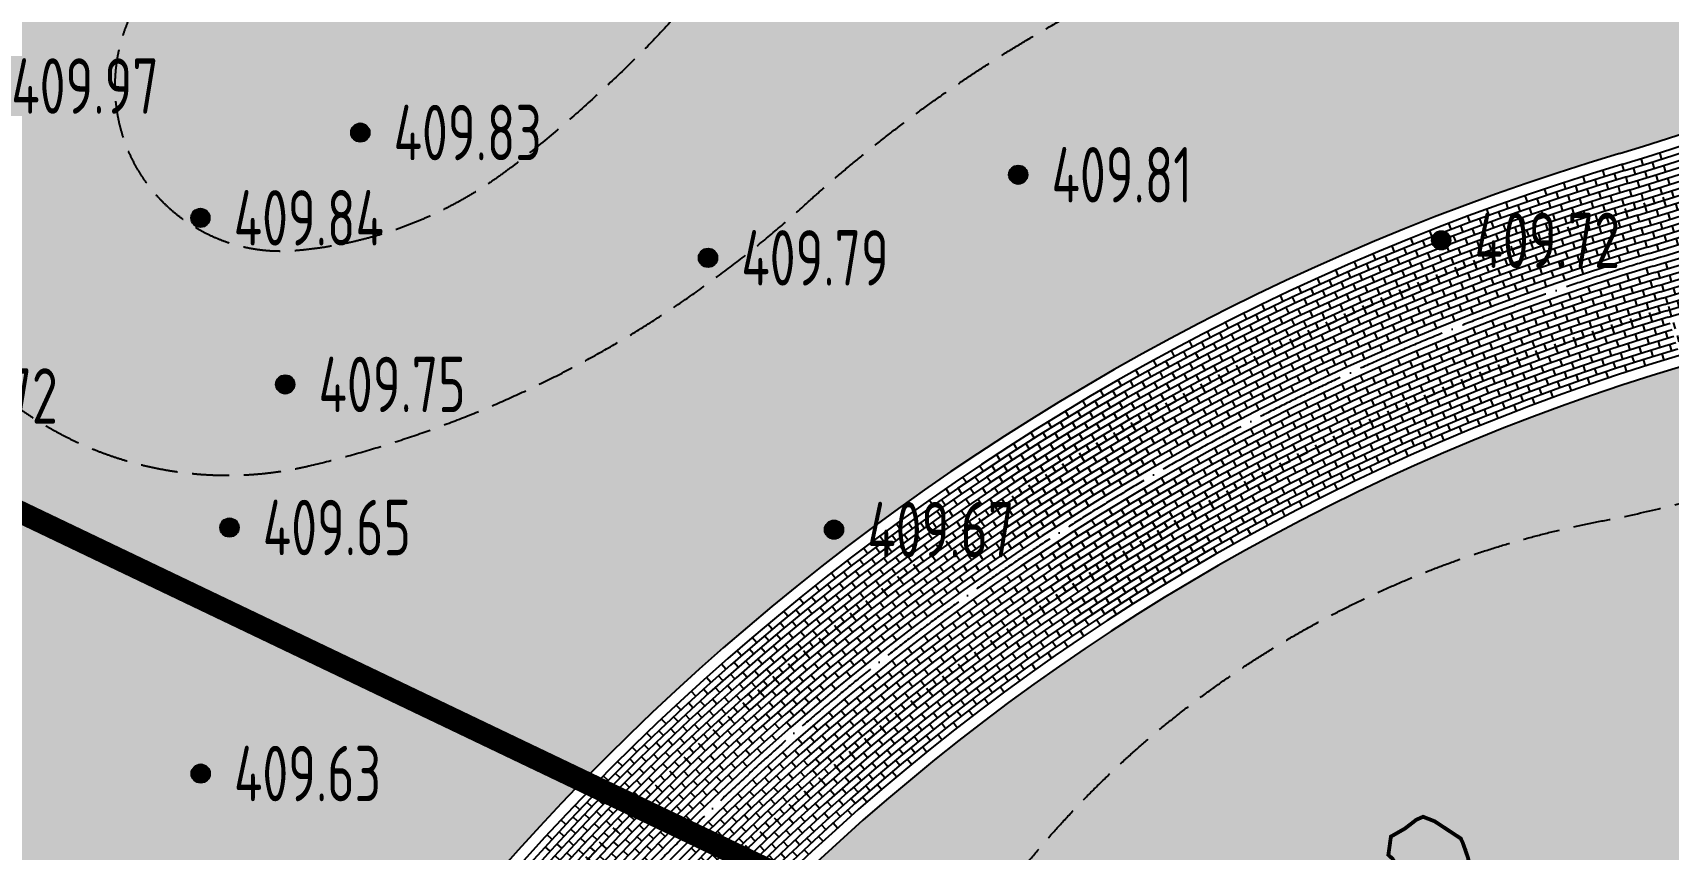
# Model space of a CAD drawing. Header units: millimetres. Extents: x 387826 to 388039216, y 3325062 to 3325368396.
# Drawn here: x 387606583 to 387628709, y 3324913925 to 3324924972 of the extents above; entities that cross this region are included whole.
import ezdxf
from ezdxf.enums import TextEntityAlignment as Align

# ---------------------------------------------------------------- set-up
doc = ezdxf.new("R2010")
doc.units = ezdxf.units.MM
doc.header["$LTSCALE"] = 1000
doc.header["$MEASUREMENT"] = 0
doc.linetypes.add('ACAD_ISO04W100', pattern=[30, 24, -3, 0, -3])
doc.linetypes.add('DASH', pattern=[0.35, 0.25, -0.1])
for name, color, linetype in [('0 Plan-Green C1', 60, 'DASH'), ('0 Plan-Green C2', 75, 'DASH'), ('0 Plan-Green Hatch', 76, 'Continuous'), ('0 Plan-Hatch 1', 8, 'Continuous'), ('0 Plan-Pavedivide', 15, 'Continuous'), ('0 Plan-Road 2', 40, 'Continuous'), ('0 Plan-Rock', 15, 'Continuous'), ('0 Plan-Wall 1', 32, 'Continuous'), ('0-SITE', 7, 'Continuous'), ('000-Earth-MSCQ（不打印）$0$GCD', 251, 'Continuous'), ('0NT-Border', 21, 'DASH'), ('0NT-Center', 1, 'ACAD_ISO04W100'), ('0NT-Line 6', 251, 'Continuous')]:
    doc.layers.add(name, color=color, linetype=linetype)
doc.layers.add('0NT-辅助线（不打印）', color=157, linetype='Continuous', plot=False)
doc.styles.add('000-Earth-MSCQ（不打印）$0$HZ', font='gbenor.shx', dxfattribs={"width": 0.8, "bigfont": 'hztxt.shx'})
pattern_1 = [(90, (387910883.5935059, 3325096422.695915), (-798.2363799999999, 798.23638), [211.664528, -1384.80812]), (45, (387910883.5935059, 3325096422.695915), (-798.2369240652082, 798.2369240652083), [211.664528, -917.2129199999998]), (135, (387910883.5935059, 3325096422.695915), (-798.2369240652083, -798.2369240652082), [211.664528, -917.2129199999998])]

# ---------------------------------------------------------------- blocks, each defined once
blk = doc.blocks.new('GZF')
at = {"layer": '0 Plan-Hatch 1', "ltscale": 10}
for p, q in [((-135, 540.0000009536743), (-135, 450.0000004768372)), ((0, 630.0000009536743), (0, 540.0000004768372)), ((0, 450.0000009536743), (0, 360.0000004768372)), ((-135, 360.0000009536743), (-135, 270.0000004768372)), ((0, 270.0000009536743), (0, 180.0000004768372)), ((-135, 180.0000009536743), (-135, 90.00000047683716)), ((-135, 9.5367431640625e-07), (-135, -89.99999952316284)), ((0, 90.00000095367432), (0, 4.76837158203125e-07)), ((-135, -179.9999990463257), (-135, -269.9999995231628)), ((-135, -359.9999990463257), (-135, -449.9999995231628)), ((0, -269.9999990463257), (0, -359.9999995231628)), ((-135, -539.9999990463257), (-135, -629.9999995231628)), ((0, -449.9999990463257), (0, -539.9999995231628))]:
    blk.add_line(p, q, dxfattribs=at)
at = {"layer": '0NT-辅助线（不打印）', "ltscale": 10}
for p, q in [((0, 4.76837158203125e-07), (-135.0000000596046, 4.291534423828125e-06)), ((0, 44.99999952316284), (0, -45)), ((0, -89.99999904632568), (0, -179.9999995231628))]:
    blk.add_line(p, q, dxfattribs=at)
blk.add_circle((0, 9.5367431640625e-07), 9.101957738399506, dxfattribs=at)
blk = doc.blocks.new('hgreer')
at = {"layer": '0 Plan-Rock'}
for p, q in [((87294355.55795002, 81354781.10729504), (87294178.11190939, 81354751.86047316)), ((87294443.53921127, 81354780.05402851), (87294355.55795002, 81354781.10729504)), ((87294547.68330145, 81354721.65778351), (87294443.53921127, 81354780.05402851)), ((87294178.11190939, 81354751.86047316), (87294065.83607006, 81354637.78872204)), ((87294065.83607006, 81354637.78872204), (87294117.01122522, 81354456.20700169)), ((87294664.07947683, 81354656.3914814), (87294547.68330145, 81354721.65778351)), ((87294759.14183569, 81354538.71492577), (87294664.07947683, 81354656.3914814)), ((87294731.7388463, 81354582.50181723), (87294664.24018526, 81354326.38945389)), ((87294773.08252478, 81354434.33788824), (87294759.14183569, 81354538.71492577)), ((87294095.41249323, 81354331.52632284), (87294030.19147348, 81354215.21090364)), ((87294117.01122522, 81354456.20700169), (87294095.41249323, 81354331.52632284)), ((87294664.24018526, 81354326.38945389), (87294726.92880392, 81354122.25697279)), ((87294903.68527222, 81354336.96669865), (87294773.08252478, 81354434.33788824)), ((87294931.09391212, 81354184.80406904), (87294903.68527222, 81354336.96669865)), ((87294030.19147348, 81354215.21090364), (87293950.50170279, 81354058.7284131)), ((87293950.50170279, 81354058.7284131), (87294085.01149035, 81353910.88410997)), ((87294726.92880392, 81354122.25697279), (87294732.5263834, 81353974.28032875)), ((87294732.5263834, 81353974.28032875), (87294732.47653246, 81353773.14170551)), ((87294847.1803999, 81353805.38219404), (87294925.65704155, 81354002.77868557)), ((87294925.65704155, 81354002.77868557), (87294931.09391212, 81354184.80406904)), ((87294023.75106525, 81353945.23439169), (87293945.06209517, 81353876.70456362)), ((87293945.06209517, 81353876.70456362), (87293978.86129236, 81353793.37982321)), ((87293978.86129236, 81353793.37982321), (87294010.44285583, 81353663.0162301)), ((87294101.38487864, 81353724.67772675), (87294062.62154865, 81353569.38563776)), ((87294194.49001312, 81353632.23753595), (87294078.83149195, 81353713.18281698)), ((87294085.01149035, 81353910.88410997), (87294101.38487864, 81353724.67772675)), ((87294732.47653246, 81353773.14170551), (87294855.4718895, 81353647.84643793)), ((87294733.32646942, 81353768.42199326), (87294752.7542243, 81353536.46374273)), ((87294985.5991621, 81353607.06822824), (87294847.1803999, 81353805.38219404)), ((87294001.0962081, 81353531.46549511), (87293982.1913867, 81353397.22570324)), ((87294010.44285583, 81353663.0162301), (87294001.0962081, 81353531.46549511)), ((87294062.62154865, 81353569.38563776), (87294062.83210802, 81353440.52223349)), ((87294062.83210802, 81353440.52223349), (87294178.22474575, 81353287.3048029)), ((87294327.30845976, 81353581.90174913), (87294194.49001312, 81353632.23753595)), ((87294466.7307601, 81353471.53891182), (87294327.30845976, 81353581.90174913)), ((87294486.30451298, 81353376.63236427), (87294466.7307601, 81353471.53891182)), ((87294754.92104006, 81353382.36224747), (87294915.46659803, 81353453.2730689)), ((87294855.4718895, 81353647.84643793), (87294933.63376474, 81353571.83388138)), ((87294915.46659803, 81353453.2730689), (87294985.5991621, 81353607.06822824)), ((87293881.95533514, 81353001.33173227), (87294002.8869195, 81353200.15958261)), ((87293982.1913867, 81353397.22570324), (87294040.96926165, 81353243.56614494)), ((87294002.8869195, 81353200.15958261), (87294334.34331751, 81353267.93039131)), ((87294040.96926165, 81353243.56614494), (87294087.5199771, 81353217.46397257)), ((87294178.22474575, 81353287.3048029), (87294341.44099522, 81353269.10504293)), ((87294334.34331751, 81353267.93039131), (87294629.21914673, 81353316.73175287)), ((87294386.46046972, 81353276.55567598), (87294503.96522665, 81353394.33422852)), ((87294503.96522665, 81353394.33422852), (87294754.92104006, 81353382.36224747)), ((87294629.21914673, 81353316.73175287), (87294695.59404516, 81353299.90225601)), ((87294695.59404516, 81353299.90225601), (87294797.77804232, 81353019.78459024)), ((87293707.04556465, 81352798.5372243), (87293881.95533514, 81353001.33173227)), ((87294797.2513938, 81353021.22829533), (87294928.35195875, 81353075.89960194)), ((87294797.77804232, 81353019.78459024), (87294828.17697763, 81352902.62679052)), ((87294828.17697763, 81352902.62679052), (87294889.36295891, 81352809.43795013)), ((87294928.35195875, 81353075.89960194), (87295164.21005392, 81352945.8500886)), ((87295164.21005392, 81352945.8500886), (87295294.30506325, 81352900.8138256)), ((87295294.30506325, 81352900.8138256), (87295436.7808919, 81352909.88579369)), ((87295436.7808919, 81352909.88579369), (87295535.80596161, 81352712.5181551)), ((87293611.2455144, 81352622.75509739), (87293618.59947062, 81352630.60410738)), ((87293612.46367359, 81352618.95403433), (87293611.2455144, 81352622.75509739)), ((87293611.90141344, 81352617.88646793), (87293707.04556465, 81352798.5372243)), ((87294792.83854675, 81352660.23945093), (87294781.2020874, 81352568.13327885)), ((87294783.89886093, 81352759.74909401), (87294922.68821096, 81352819.02491999)), ((87294798.87405062, 81352593.05690384), (87294783.89886093, 81352759.74909401)), ((87294889.36295891, 81352809.43795013), (87294893.53768969, 81352806.57496452)), ((87294922.68821096, 81352819.02491999), (87295093.40136433, 81352851.9939723)), ((87295093.40136433, 81352851.9939723), (87295359.6696682, 81352771.9161663)), ((87295359.6696682, 81352771.9161663), (87295495.84562588, 81352736.87204123)), ((87295495.84562588, 81352736.87204123), (87295622.469975, 81352776.15960741)), ((87295622.469975, 81352776.15960741), (87295818.58547544, 81352704.58441973)), ((87295818.58547544, 81352704.58441973), (87295897.6313386, 81352519.39395714)), ((87293634.5151391, 81352386.18992853), (87293611.90141344, 81352617.88646793)), ((87293638.73982191, 81352109.72977304), (87293634.5151391, 81352386.18992853)), ((87294781.2020874, 81352568.13327885), (87294803.82754755, 81352499.24621439)), ((87294829.69997835, 81352396.15216494), (87294798.87405062, 81352593.05690384)), ((87294803.82754755, 81352499.24621439), (87294805.84275723, 81352325.73192406)), ((87294867.24756336, 81351996.47886133), (87294829.69997835, 81352396.15216494)), ((87295897.6313386, 81352519.39395714), (87295875.03799915, 81352437.25423193)), ((87295875.03799915, 81352437.25423193), (87295998.39040709, 81352279.86569405)), ((87293691.33826399, 81351912.79822016), (87293638.73982191, 81352109.72977304)), ((87294729.88889408, 81352179.05230331), (87294598.35456133, 81352049.99602938)), ((87294745.82520914, 81351830.70942354), (87294674.40588522, 81352124.61457443)), ((87294805.84275723, 81352325.73192406), (87294729.88889408, 81352179.05230331)), ((87295998.39040709, 81352279.86569405), (87296011.18960857, 81352087.09489775)), ((87293793.29972267, 81351855.16876936), (87293691.33826399, 81351912.79822016)), ((87294020.61388016, 81351790.46834421), (87293793.29972267, 81351855.16876936)), ((87294528.00491762, 81351827.74941826), (87294403.26178503, 81351753.4624834)), ((87294537.39111853, 81351920.69665527), (87294528.00491762, 81351827.74941826)), ((87294598.35456133, 81352049.99602938), (87294537.39111853, 81351920.69665527)), ((87294823.57447815, 81351755.92092943), (87294745.82520914, 81351830.70942354)), ((87294787.96035194, 81351832.43062687), (87294867.24756336, 81351996.47886133)), ((87294928.24235153, 81351500.3071332), (87294787.96035194, 81351832.43062687)), ((87295752.93615198, 81351854.00780106), (87295717.958148, 81351717.75891066)), ((87295855.45090389, 81351887.43670464), (87295752.93615198, 81351854.00780106)), ((87295936.69059563, 81352043.44170523), (87295855.45090389, 81351887.43670464)), ((87296011.18960857, 81352087.09489775), (87295936.69059563, 81352043.44170523)), ((87294261.92574072, 81351683.3802619), (87294020.61388016, 81351790.46834421)), ((87294403.26178503, 81351753.4624834), (87294261.92574072, 81351683.3802619)), ((87295668.86266375, 81351569.5649929), (87295620.20724678, 81351489.60983896)), ((87295717.958148, 81351717.75891066), (87295668.86266375, 81351569.5649929)), ((87295038.57397318, 81351501.56801844), (87294928.24235153, 81351500.3071332)), ((87295218.8379941, 81351460.2084279), (87295038.57397318, 81351501.56801844)), ((87295471.20922089, 81351402.30345297), (87295218.8379941, 81351460.2084279)), ((87295563.7357006, 81351441.81965446), (87295471.20922089, 81351402.30345297)), ((87295620.20724678, 81351489.60983896), (87295563.7357006, 81351441.81965446))]:
    blk.add_line(p, q, dxfattribs=at)
blk = doc.blocks.new('A$C6F3146E0')
at = {"layer": '0NT-Line 6', "ltscale": 10}
h = blk.add_hatch(color=250, dxfattribs=at)
h.dxf.hatch_style = 1
h.paths.add_polyline_path([(770.8263137936592, 224.670768737793), (810.3220527768135, 256.2139329910278), (835.2317494153976, 324.4204158782959), (833.3040155768394, 388.4453463554382), (820.9189774394035, 463.9596586227417), (754.3517169356346, 547.9615912437439), (685.1306374669075, 571.7637538909912), (648.6333835721016, 532.9735097885132), (560.9706773757935, 478.0560865402222), (435.4114928841591, 471.8050203323364), (412.9067182540894, 470.2245101928711), (393.1375009417534, 409.172682762146), (341.858026444912, 434.3570075035095), (264.9241532683372, 347.7219390869141), (178.5392355918884, 306.3339829444885), (99.75384694337845, 236.3871359825134), (100.6734097599983, 205.8461256027222), (-39.07419377565384, 236.9795122146606), (-102.4145213365555, 247.8891234397888), (-227.2226577997208, 255.3294014930725), (-263.6027362942696, 253.2760562896729), (-466.0318554639816, 116.5901379585266), (-533.2976085543633, 47.03379058837891), (-532.5472962260246, -9.940046787261963), (-502.9617641568184, -119.4587659835815), (-487.3542992472649, -245.2169432640076), (-362.168852865696, -318.9908819198608), (-321.607862830162, -299.8709025382996), (-253.3382203578949, -292.9825172424316), (-203.8347312808037, -305.8216533660889), (-307.0939737558365, -407.8742938041687), (-317.8145741820335, -454.746955871582), (-397.924086868763, -564.6175723075867), (-303.9935299754143, -812.2360253334045), (-231.2336182594299, -851.9496531486511), (-48.49573516845703, -816.4576859474182), (-9.395219087600708, -850.3686947822571), (93.0649853348732, -855.1476488113403), (111.2549631595612, -865.0760560035706), (187.399763584137, -812.1467542648315), (221.6528564691544, -722.4822506904602), (261.0329630374908, -711.4681391716003), (317.6792796850204, -633.1580109596252), (298.6361645460129, -534.7751779556274), (251.1640767455101, -492.3936176300049), (307.7410970926285, -425.3148427009583), (268.7809119224548, -368.9407444000244), (252.7369466423988, -239.6859731674194), (250.3308267593384, -175.0901141166687), (202.1934161186218, -127.8694906234741), (284.9391769766808, -23.94351768493652), (331.3716490268707, -23.94351720809937), (367.9684412479401, -52.22230958938599), (442.710650742054, -71.89512920379639), (483.0180369615555, -67.30876064300537), (530.3833799958229, 38.67332077026367), (669.1160991191864, 76.5786771774292), (763.058145403862, 146.8629102706909)])
at = {"layer": '0 Plan-Rock', "ltscale": 10, "const_width": 30}
blk.add_lwpolyline([(770.8263137936592, 224.670768737793), (810.3220527768135, 256.2139329910278), (835.2317494153976, 324.4204158782959), (833.3040155768394, 388.4453463554382), (820.9189774394035, 463.9596586227417), (754.3517169356346, 547.9615912437439), (685.1306374669075, 571.7637538909912), (648.6333835721016, 532.9735097885132), (560.9706773757935, 478.0560865402222), (435.4114928841591, 471.8050203323364), (412.9067182540894, 470.2245101928711), (393.1375009417534, 409.172682762146), (341.858026444912, 434.3570075035095), (264.9241532683372, 347.7219390869141), (178.5392355918884, 306.3339829444885), (99.75384694337845, 236.3871359825134), (100.6734097599983, 205.8461256027222), (-39.07419377565384, 236.9795122146606), (-102.4145213365555, 247.8891234397888), (-227.2226577997208, 255.3294014930725), (-263.6027362942696, 253.2760562896729), (-466.0318554639816, 116.5901379585266), (-533.2976085543633, 47.03379058837891), (-532.5472962260246, -9.940046787261963), (-502.9617641568184, -119.4587659835815), (-487.3542992472649, -245.2169432640076), (-362.168852865696, -318.9908819198608), (-321.607862830162, -299.8709025382996), (-253.3382203578949, -292.9825172424316), (-203.8347312808037, -305.8216533660889), (-307.0939737558365, -407.8742938041687), (-317.8145741820335, -454.746955871582), (-397.924086868763, -564.6175723075867), (-303.9935299754143, -812.2360253334045), (-231.2336182594299, -851.9496531486511), (-48.49573516845703, -816.4576859474182), (-9.395219087600708, -850.3686947822571), (93.0649853348732, -855.1476488113403), (111.2549631595612, -865.0760560035706), (187.399763584137, -812.1467542648315), (221.6528564691544, -722.4822506904602), (261.0329630374908, -711.4681391716003), (317.6792796850204, -633.1580109596252), (298.6361645460129, -534.7751779556274), (251.1640767455101, -492.3936176300049), (307.7410970926285, -425.3148427009583), (268.7809119224548, -368.9407444000244), (252.7369466423988, -239.6859731674194), (250.3308267593384, -175.0901141166687), (202.1934161186218, -127.8694906234741), (284.9391769766808, -23.94351768493652), (331.3716490268707, -23.94351720809937), (367.9684412479401, -52.22230958938599), (442.710650742054, -71.89512920379639), (483.0180369615555, -67.30876064300537), (530.3833799958229, 38.67332077026367), (669.1160991191864, 76.5786771774292), (763.058145403862, 146.8629102706909)], close=True, dxfattribs=at)
at = {"layer": '0 Plan-Rock', "xscale": 0.4800000000000001, "yscale": 0.4800000000000001, "zscale": 0.4800000000000001, "rotation": 301.0050644222225}
blk.add_blockref('hgreer', (-55053982.43733722, 15799643.40212011), dxfattribs=at)
blk = doc.blocks.new('000-Earth-MSCQ（不打印）$0$gc200')
h = blk.add_hatch(color=256)
edge = h.paths.add_edge_path()
edge.add_arc((0, -5.551115123125783e-17), 0.2500000000000001, 0, 360)
blk.add_circle((0, -5.551115123125783e-17), 0.2500000000000001)
blk = doc.blocks.new('000-Earth-MSCQ（不打印）')
at = {"layer": '000-Earth-MSCQ（不打印）$0$GCD', "linetype": 'Continuous'}
ref = blk.add_blockref('000-Earth-MSCQ（不打印）$0$gc200', (387605842.5, 3324924251), dxfattribs=dict(at, xscale=500, yscale=500, zscale=500))
ref.add_attrib('height', '409.97', dxfattribs={"linetype": 'Continuous', "height": 750, "style": '000-Earth-MSCQ（不打印）$0$HZ', "width": 0.8}).set_placement((387606292.5000001, 3324924251), align=Align.MIDDLE_LEFT)
ref = blk.add_blockref('000-Earth-MSCQ（不打印）$0$gc200', (387611014.6, 3324923621.7), dxfattribs=dict(at, xscale=500, yscale=500, zscale=500))
ref.add_attrib('height', '409.83', dxfattribs={"linetype": 'Continuous', "height": 750, "style": '000-Earth-MSCQ（不打印）$0$HZ', "width": 0.8}).set_placement((387611464.6, 3324923621.7), align=Align.MIDDLE_LEFT)
ref = blk.add_blockref('000-Earth-MSCQ（不打印）$0$gc200', (387619915, 3324923050.2), dxfattribs=dict(at, xscale=500, yscale=500, zscale=500))
ref.add_attrib('height', '409.81', dxfattribs={"linetype": 'Continuous', "height": 750, "style": '000-Earth-MSCQ（不打印）$0$HZ', "width": 0.8}).set_placement((387620365, 3324923050.2), align=Align.MIDDLE_LEFT)
ref = blk.add_blockref('000-Earth-MSCQ（不打印）$0$gc200', (387608851.7, 3324922467.7), dxfattribs=dict(at, xscale=500, yscale=500, zscale=500))
ref.add_attrib('height', '409.84', dxfattribs={"linetype": 'Continuous', "height": 750, "style": '000-Earth-MSCQ（不打印）$0$HZ', "width": 0.8}).set_placement((387609301.7, 3324922467.7), align=Align.MIDDLE_LEFT)
ref = blk.add_blockref('000-Earth-MSCQ（不打印）$0$gc200', (387625637.5, 3324922163.5), dxfattribs=dict(at, xscale=500, yscale=500, zscale=500))
ref.add_attrib('height', '409.72', dxfattribs={"linetype": 'Continuous', "height": 750, "style": '000-Earth-MSCQ（不打印）$0$HZ', "width": 0.8}).set_placement((387626087.5, 3324922163.5), align=Align.MIDDLE_LEFT)
ref = blk.add_blockref('000-Earth-MSCQ（不打印）$0$gc200', (387615718.5, 3324921926.7), dxfattribs=dict(at, xscale=500, yscale=500, zscale=500))
ref.add_attrib('height', '409.79', dxfattribs={"linetype": 'Continuous', "height": 750, "style": '000-Earth-MSCQ（不打印）$0$HZ', "width": 0.8}).set_placement((387616168.5, 3324921926.7), align=Align.MIDDLE_LEFT)
ref = blk.add_blockref('000-Earth-MSCQ（不打印）$0$gc200', (387604502.7, 3324920058.1), dxfattribs=dict(at, xscale=500, yscale=500, zscale=500))
ref.add_attrib('height', '409.72', dxfattribs={"linetype": 'Continuous', "height": 750, "style": '000-Earth-MSCQ（不打印）$0$HZ', "width": 0.8}).set_placement((387604952.7, 3324920058.1), align=Align.MIDDLE_LEFT)
ref = blk.add_blockref('000-Earth-MSCQ（不打印）$0$gc200', (387609998.9, 3324920213.9), dxfattribs=dict(at, xscale=500, yscale=500, zscale=500))
ref.add_attrib('height', '409.75', dxfattribs={"linetype": 'Continuous', "height": 750, "style": '000-Earth-MSCQ（不打印）$0$HZ', "width": 0.8}).set_placement((387610448.9, 3324920213.9), align=Align.MIDDLE_LEFT)
ref = blk.add_blockref('000-Earth-MSCQ（不打印）$0$gc200', (387609245.1, 3324918278.3), dxfattribs=dict(at, xscale=500, yscale=500, zscale=500))
ref.add_attrib('height', '409.65', dxfattribs={"linetype": 'Continuous', "height": 750, "style": '000-Earth-MSCQ（不打印）$0$HZ', "width": 0.8}).set_placement((387609695.1, 3324918278.3), align=Align.MIDDLE_LEFT)
ref = blk.add_blockref('000-Earth-MSCQ（不打印）$0$gc200', (387617423, 3324918249.4), dxfattribs=dict(at, xscale=500, yscale=500, zscale=500))
ref.add_attrib('height', '409.67', dxfattribs={"linetype": 'Continuous', "height": 750, "style": '000-Earth-MSCQ（不打印）$0$HZ', "width": 0.8}).set_placement((387617873, 3324918249.4), align=Align.MIDDLE_LEFT)
ref = blk.add_blockref('000-Earth-MSCQ（不打印）$0$gc200', (387608855.2, 3324914949.6), dxfattribs=dict(at, xscale=500, yscale=500, zscale=500))
ref.add_attrib('height', '409.63', dxfattribs={"linetype": 'Continuous', "height": 750, "style": '000-Earth-MSCQ（不打印）$0$HZ', "width": 0.8}).set_placement((387609305.2, 3324914949.6), align=Align.MIDDLE_LEFT)

msp = doc.modelspace()

# ---------------------------------------------------------------- hatches: boundary and pattern name
at = {"layer": '0 Plan-Green Hatch', "ltscale": 10}
h = msp.add_hatch(dxfattribs=at)
h.set_pattern_fill('GRASS', color=256, scale=400, double=1)
h.set_pattern_definition(pattern_1)
edge = h.paths.add_edge_path()
edge.add_line((387622439.0599667, 3324854050.936299), (387623173.6833379, 3324853939.656582))
edge.add_line((387623173.6833379, 3324853939.656582), (387635096.1587876, 3324877614.537973))
edge.add_line((387635096.1587876, 3324877614.537973), (387637326.4545873, 3324880090.89868))
edge.add_line((387637326.4545873, 3324880090.89868), (387648092.625536, 3324901769.250156))
edge.add_line((387648092.625536, 3324901769.250156), (387653675.5063087, 3324913098.933503))
edge.add_line((387653675.5063087, 3324913098.933503), (387659029.9602896, 3324926312.71594))
edge.add_line((387659029.9602896, 3324926312.71594), (387666293.4541628, 3324933025.957657))
edge.add_line((387666293.4541628, 3324933025.957657), (387674562.7421811, 3324955273.126987))
edge.add_line((387674562.7421811, 3324955273.126987), (387674698.8546848, 3324955833.61237))
edge.add_line((387674698.8546848, 3324955833.61237), (387679274.3591145, 3324966056.084505))
edge.add_line((387679274.3591145, 3324966056.084505), (387692670.727551, 3324988471.826824))
edge.add_line((387692670.727551, 3324988471.826824), (387687672.3361686, 3324991569.787791))
edge.add_line((387687672.3361686, 3324991569.787791), (387699107.2769016, 3325013209.461398))
edge.add_line((387699107.2769016, 3325013209.461398), (387703730.9022322, 3325018962.653418))
edge.add_line((387703730.9022322, 3325018962.653418), (387707660.8433574, 3325021085.874216))
edge.add_line((387707660.8433574, 3325021085.874216), (387708978.7375107, 3325021533.479846))
edge.add_line((387708978.7375107, 3325021533.479846), (387713125.3676936, 3325024321.017564))
edge.add_line((387713125.3676936, 3325024321.017564), (387719878.4443215, 3325030249.513507))
edge.add_line((387719878.4443215, 3325030249.513507), (387727149.4825557, 3325038560.592924))
edge.add_line((387727149.4825557, 3325038560.592924), (387731947.0142126, 3325045521.987648))
edge.add_line((387731947.0142126, 3325045521.987648), (387732792.6573083, 3325048405.001884))
edge.add_line((387732792.6573083, 3325048405.001884), (387736658.1743807, 3325052379.78923))
edge.add_line((387736658.1743807, 3325052379.78923), (387738724.4244739, 3325053061.984234))
edge.add_line((387738724.4244739, 3325053061.984234), (387755596.1018205, 3325073700.059758))
edge.add_line((387755596.1018205, 3325073700.059758), (387757359.0947688, 3325075809.7136))
edge.add_line((387757359.0947688, 3325075809.7136), (387765030.6402072, 3325091176.180011))
edge.add_line((387765030.6402072, 3325091176.180011), (387763567.2492012, 3325091306.558766))
edge.add_line((387763567.2492012, 3325091306.558766), (387764643.4762778, 3325092870.663066))
edge.add_line((387764643.4762778, 3325092870.663066), (387763677.4327329, 3325093513.918848))
edge.add_line((387763677.4327329, 3325093513.918848), (387760351.9995351, 3325088519.772871))
edge.add_line((387760351.9995351, 3325088519.772871), (387757854.926546, 3325090182.48947))
edge.add_line((387757854.926546, 3325090182.48947), (387746044.347819, 3325072445.325399))
edge.add_arc((387645329.0706022, 3325139508.228231), 121000.0000046023, 309.74241311210085, 326.34169422267865, ccw=False)
edge.add_arc((387645329.2748908, 3325139507.932482), 120999.6419855282, 304.961169591263, 309.74242826514626, ccw=False)
edge.add_arc((387763683.9662794, 3324966246.727285), 88844.09917226598, 123.4868483728974, 149.7895362449835)
edge.add_arc((387680669.4993267, 3325002504.157055), 10499.99999996763, -109.5936893519368, 53.55920835511489, ccw=False)
edge.add_line((387677148.3473426, 3324992612.165916), (387673651.3536385, 3324985981.462848))
edge.add_line((387673651.3536385, 3324985981.462848), (387646879.8653454, 3324935219.63581))
edge.add_arc((387620344.1212687, 3324949214.430786), 30000.00000171048, 286.5819363186826, 332.19309994883685, ccw=False)
edge.add_arc((387637327.6832241, 3324892178.531931), 29510.79847056292, 106.5819363209107, 159.4825744767803)
edge.add_line((387609688.883474, 3324902521.837725), (387600522.3601472, 3324902521.837726))
edge.add_arc((387629038.2827542, 3324896341.687208), 29177.93862749183, 167.771613600219, 206.6177727609841)
edge.add_line((387602952.7591405, 3324883268.907842), (387599368.7798252, 3324882693.003032))
edge.add_arc((387581780.5333471, 3324878865.002812), 17999.99999596056, -22.8216057335012, 12.27867238597372, ccw=False)
edge.add_line((387598371.4385754, 3324871883.465477), (387617732.5046101, 3324862101.924585))
edge.add_line((387617732.5046101, 3324862101.924585), (387620049.8063839, 3324854469.025551))
edge.add_line((387620049.8063839, 3324854469.025551), (387622439.0599667, 3324854050.936299))
h = msp.add_hatch(dxfattribs=at)
h.set_pattern_fill('GRASS', color=256, scale=400, double=1)
h.set_pattern_definition(pattern_1)
edge = h.paths.add_edge_path()
edge.add_line((387605212.8324866, 3324914026.611679), (387598663.9888676, 3324918303.935458))
edge.add_arc((387602932.0574766, 3324916289.786137), 4719.449876758691, 143.0082931502428, 154.7368511643453, ccw=False)
edge.add_arc((387570322.7501565, 3324938960.445071), 34999.99997610715, 325.4865901038211, 360.0000000593251)
edge.add_line((387605322.7501326, 3324938960.445107), (387605322.7501268, 3324946120.112624))
edge.add_line((387605322.7501268, 3324946120.112624), (387611315.734759, 3324946127.482451))
edge.add_line((387611315.734759, 3324946127.482451), (387614770.9359706, 3324946256.371298))
edge.add_line((387614770.9359706, 3324946256.371298), (387618955.270937, 3324946756.373236))
edge.add_line((387618955.270937, 3324946756.373236), (387623204.4845629, 3324947638.534652))
edge.add_line((387623204.4845629, 3324947638.534652), (387628446.2095934, 3324949318.850211))
edge.add_line((387628446.2095934, 3324949318.850211), (387633017.6265892, 3324951351.834165))
edge.add_line((387633017.6265892, 3324951351.834165), (387635887.2741393, 3324952937.318831))
edge.add_line((387635887.2741393, 3324952937.318831), (387636770.4404508, 3324953013.30145))
edge.add_line((387636770.4404508, 3324953013.30145), (387641200.8071445, 3324953435.152136))
edge.add_line((387641200.8071445, 3324953435.152136), (387643258.7555928, 3324954834.03511))
edge.add_line((387643258.7555928, 3324954834.03511), (387643999.2364283, 3324956126.063885))
edge.add_line((387643999.2364283, 3324956126.063885), (387644469.361406, 3324959483.349897))
edge.add_line((387644469.361406, 3324959483.349897), (387647017.6491855, 3324962120.423264))
edge.add_line((387647017.6491855, 3324962120.423264), (387649717.3688855, 3324965420.779857))
edge.add_line((387649717.3688855, 3324965420.779857), (387651287.2803114, 3324967653.897116))
edge.add_line((387651287.2803114, 3324967653.897116), (387653047.2110363, 3324970529.781031))
edge.add_line((387653047.2110363, 3324970529.781031), (387654554.1020607, 3324973407.835589))
edge.add_line((387654554.1020607, 3324973407.835589), (387656414.01813, 3324977854.928609))
edge.add_line((387656414.01813, 3324977854.928609), (387657664.2517966, 3324981620.279696))
edge.add_line((387657664.2517966, 3324981620.279696), (387659066.9910163, 3324989862.33321))
edge.add_line((387659066.9910163, 3324989862.33321), (387660604.2452163, 3325007094.535869))
edge.add_line((387660604.2452163, 3325007094.535869), (387670179.5622511, 3325002044.570121))
edge.add_arc((387680669.499327, 3325002504.157055), 10500.00000033511, 182.5086482844089, 233.9798892419005)
edge.add_line((387674494.7729348, 3324994011.645413), (387644226.2909787, 3324936619.115385))
edge.add_arc((387620344.1211289, 3324949214.430957), 27000.00020555884, 286.5819364892167, 332.1930999504311, ccw=False)
edge.add_arc((387637327.683369, 3324892178.531762), 32510.7986747159, 106.5819364885324, 154.1646976505416)
edge.add_line((387608066.3248385, 3324906346.274258), (387601565.8885967, 3324906471.837726))
edge.add_arc((387632545.0828316, 3324896174.775365), 32645.67304730773, 146.8497662693623, 161.6138956042739, ccw=False)

# ---------------------------------------------------------------- linework, layer by layer
at = {"layer": '0 Plan-Green C1', "ltscale": 2, "flags": 128}
msp.add_lwpolyline([(387607920.0747831, 3324925223.884234, 0.08523396020811978), (387609842.5446274, 3324930192.613461, 0.01692612772118587), (387610217.9809169, 3324932443.566804, -0.4906108541422828), (387613192.5307058, 3324934175.079256, -0.1297717650337606), (387616311.4725521, 3324931837.55029, -0.3418647436660603), (387616368.7606797, 3324926493.839836, -0.06676398982395713), (387613047.6586592, 3324923146.26194, -0.1465733146064246), (387610101.9929287, 3324922020.778846, -0.5770171105886116), (387607920.0747833, 3324925223.884234, -0.628404438950243)], format="xyb", dxfattribs=at)
at = {"layer": '0 Plan-Green C2', "ltscale": 2, "flags": 128}
for points in [[(387604105.0471364, 3324895224.975915, -0.02368632179822855), (387604494.021681, 3324897165.722773, -0.3052244265943733), (387608114.4253709, 3324900426.231014, 0.2386208634717205), (387612254.523378, 3324903314.512087, -0.08042506218966565), (387615255.1886503, 3324907231.670579, 0.09016215567242755), (387619160.9403965, 3324912539.863861, -0.2095576109219896), (387628042.7862641, 3324918409.242629, 0.1578550727648374), (387646390.4097891, 3324929171.688763, 0.09692867180284608), (387652328.0449371, 3324940886.015081, -0.07771033047882661), (387658218.2982383, 3324952171.42615, 0.01023953454996432), (387662416.0122675, 3324958105.597818)], [(387608122.206722, 3324937786.442453, -0.110416453355394), (387604985.4162679, 3324926156.988145, 0.6503429362073144), (387610324.0867736, 3324919113.21985, 0.1275013866672021), (387617030.3834949, 3324922644.12076, -0.1474006040284963), (387626837.4107059, 3324927327.950559, 0.1536531530966297), (387636362.9948142, 3324932021.258597, 0.0877383086419427), (387641383.1587164, 3324938862.596261, 0.0877383086419427)]]:
    msp.add_lwpolyline(points, format="xyb", dxfattribs=at)
at = {"layer": '0 Plan-Hatch 1', "ltscale": 10}
for centre, radius, start, end in [((387620344.1212702, 3324949214.430785), 27240.00000016243, 286.5819363165328, 332.1930999484008), ((387620344.12127, 3324949214.430785), 27330.00000035163, 286.5819363166662, 332.1930999483978), ((387620344.1212698, 3324949214.430785), 27420.00000037111, 286.5819363172025, 332.1930999493342), ((387620344.12127, 3324949214.430785), 27510.00000046642, 286.5819363166189, 332.1930999481023), ((387620344.1212698, 3324949214.430784), 27600.00000021074, 286.5819363173157, 332.1930999498515), ((387620344.12127, 3324949214.430785), 27690.00000030605, 286.5819363168538, 332.1930999486258), ((387620344.1212702, 3324949214.430785), 27780.00000045408, 286.5819363162771, 332.1930999474656), ((387620344.1212698, 3324949214.430784), 27870.00000018685, 286.581936317438, 332.1930999502956), ((387620344.1212699, 3324949214.430784), 27960.00000011244, 286.5819363173761, 332.1930999500016), ((387620344.1212701, 3324949214.430785), 28050.00000020775, 286.5819363168033, 332.1930999487913), ((387620344.1212699, 3324949214.430785), 28140.00000044967, 286.5819363169319, 332.1930999488437), ((387620344.12127, 3324949214.430785), 28230.00000037526, 286.5819363167563, 332.1930999485572), ((387620344.1212702, 3324949214.430785), 28320.00000047057, 286.5819363163064, 332.193099947363), ((387620344.1212704, 3324949214.430784), 28679.99999976922, 286.5819363164217, 332.1930999490592), ((387620344.1212699, 3324949214.430785), 28770.00000022203, 286.5819363172313, 332.1930999493312), ((387620344.1212698, 3324949214.430784), 28859.99999991363, 286.5819363177823, 332.1930999509449), ((387620344.1212699, 3324949214.430784), 28950.00000006166, 286.5819363172261, 332.1930999498243), ((387620344.1212701, 3324949214.430785), 29040.00000015697, 286.5819363167859, 332.1930999486557), ((387620344.1212699, 3324949214.430784), 29129.99999990129, 286.5819363174456, 332.1930999503113), ((387620344.1212698, 3324949214.430784), 29219.99999981533, 286.5819363177224, 332.1930999510751), ((387620344.1212699, 3324949214.430784), 29310.00000001608, 286.5819363173965, 332.1930999500222), ((387637327.6832201, 3324892178.531935), 32270.79846600252, 106.5819363156198, 156.0404450162441), ((387637327.6832199, 3324892178.531934), 32180.79846654814, 106.5819363149177, 156.1416052108344), ((387637327.6832201, 3324892178.531934), 32090.79846675582, 106.5819363151685, 156.243479893773), ((387637327.68322, 3324892178.531935), 32000.79846643845, 106.5819363152553, 156.3460042806288), ((387637327.68322, 3324892178.531935), 31910.79846613808, 106.5819363154452, 156.4492586478578), ((387637327.68322, 3324892178.531935), 31820.79846626071, 106.5819363151854, 156.5531770496622), ((387637327.6832201, 3324892178.531935), 31730.79846645138, 106.5819363153367, 156.657841412752), ((387637327.6832199, 3324892178.531935), 31640.79846608297, 106.5819363151146, 156.7632226232938), ((387637327.6832201, 3324892178.531935), 31550.79846583365, 106.5819363156175, 156.86932863023), ((387637327.6832201, 3324892178.531934), 31460.79846692131, 106.5819363151716, 156.9761675046608), ((387637327.6832199, 3324892178.531934), 31370.79846699291, 106.5819363145943, 157.0837474533106), ((387637327.68322, 3324892178.531935), 31280.79846628657, 106.5819363153492, 157.1920768157028), ((387637327.6832202, 3324892178.531935), 31190.79846647724, 106.5819363155036, 157.3012039961265), ((387637327.6832204, 3324892178.531935), 30830.79846622383, 106.5819363159991, 157.7453909167679), ((387637327.6832207, 3324892178.531935), 30740.79846643151, 106.5819363162641, 157.8584428666276), ((387637327.6832201, 3324892178.531935), 30650.79846596104, 106.5819363153969, 157.9723074235808), ((387637327.6832204, 3324892178.531935), 30560.79846621975, 106.581936315983, 158.0869941155241), ((387637327.6832206, 3324892178.531934), 30470.79846685042, 106.5819363157796, 158.2025126304588), ((387637327.68322, 3324892178.531935), 30380.79846593996, 106.5819363152676, 158.318872825396), ((387637327.6832204, 3324892178.531935), 30290.79846621567, 106.5819363159666, 158.4360847254589), ((387637327.6832206, 3324892178.531935), 30200.79846640634, 106.581936316128, 158.5541585292062), ((387637327.6832201, 3324892178.531935), 30110.79846595289, 106.5819363153535, 158.673149731144), ((387637327.6832205, 3324892178.531934), 30020.79846668561, 106.5819363157993, 158.7929791270478), ((387637327.6832206, 3324892178.531935), 29930.79846638525, 106.5819363160034, 158.9137481886167), ((387637327.6832201, 3324892178.531935), 29840.79846594881, 106.5819363153312, 159.0354227532573), ((387637327.6832204, 3324892178.531935), 29750.79846619051, 106.581936315823, 159.157966918786)]:
    msp.add_arc(centre, radius, start, end, dxfattribs=at)
at = {"layer": '0 Plan-Pavedivide', "ltscale": 10}
for centre, radius, start, end in [((387620344.12127, 3324949214.430785), 27150.00000028956, 286.5819363168347, 332.1930999487558), ((387620344.1212699, 3324949214.430785), 28410.00000026761, 286.5819363169404, 332.1930999491207), ((387620344.1212699, 3324949214.430784), 28590.00000010724, 286.5819363171659, 332.1930999496213), ((387637327.6832182, 3324892178.531938), 32360.79846301652, 106.5819363136406, 155.9399498867023), ((387637327.68322, 3324892178.531935), 31100.79846565183, 106.5819363155289, 157.4370824509396), ((387637327.68322, 3324892178.531934), 30920.79846640512, 106.58193631506, 157.6595103903827), ((387637327.6832205, 3324892178.531935), 29660.79846638117, 106.5819363159868, 159.2814970356559)]:
    msp.add_arc(centre, radius, start, end, dxfattribs=at)
at = {"layer": '0 Plan-Road 2', "ltscale": 10}
for centre, radius, start, end in [((387620344.1212702, 3324949214.430785), 27000.00000007921, 286.5819363062033, 332.1931001160453), ((387637327.6832206, 3324892178.531936), 32510.79846602914, 106.5819363270334, 155.7683460417476), ((387637327.6832205, 3324892178.531935), 29510.79846588624, 106.5819363163697, 159.4825769175724)]:
    msp.add_arc(centre, radius, start, end, dxfattribs=at)
at = {"layer": '0NT-Border', "linetype": 'DASH', "ltscale": 4, "const_width": 300}
msp.add_lwpolyline([(387559839.3541582, 3324940756.560556), (387614710.2968862, 3325055514.927625), (387706551.7635505, 3325011601.546964), (387651680.8208225, 3324896843.179894)], close=True, dxfattribs=at)
at = {"layer": '0NT-Center', "ltscale": 0.05}
for centre, radius, start, end in [((387620344.1212702, 3324949214.430785), 28500.00000007921, 286.5819363062033, 332.1931001160453), ((387637327.6832206, 3324892178.531936), 31010.79846602914, 106.5819363270334, 157.5480075728175)]:
    msp.add_arc(centre, radius, start, end, dxfattribs=at)

# ---------------------------------------------------------------- block references
at = {"layer": '0 Plan-Rock', "ltscale": 10, "xscale": 1.727999999999999, "yscale": 1.727999999999999, "zscale": 1.727999999999999, "rotation": 292.6341459765914}
msp.add_blockref('A$C6F3146E0', (387625672.0806241, 3324913483.001877), dxfattribs=at)
at = {"layer": '0 Plan-Wall 1'}
for p, rotation in [((387628397.198665, 3324922627.284558), 196.8512266320922), ((387628655.2206284, 3324922706.808721), 197.4080970593146), ((387627880.5086256, 3324922470.353661), 197.3212444039241), ((387628138.6031495, 3324922549.642859), 196.8337098565382), ((387627110.4036362, 3324922219.350319), 198.7838480460818), ((387627366.3902569, 3324922305.201413), 198.2963134986959), ((387627623.0981156, 3324922388.871212), 197.80877895131), ((387626600.6681932, 3324922041.129275), 199.7589171408537), ((387626855.156788, 3324922131.324149), 199.2713825934677), ((387625841.9359069, 3324921757.598519), 201.2215207830115), ((387626094.0394117, 3324921854.259695), 200.7339862356255), ((387626346.9562778, 3324921948.772228), 200.2464516882396), ((387625340.2419346, 3324921557.858386), 202.1965898777833), ((387625590.6640168, 3324921658.795698), 201.7090553303973), ((387624842.019657, 3324921349.609678), 203.1716589725551), ((387625090.6877917, 3324921454.793892), 202.6841244251692), ((387624347.4133648, 3324921132.912705), 204.1467280673269), ((387624594.2555349, 3324921242.313359), 203.659193519941), ((387628212.1165969, 3324921065.188315), 197.5137803266034), ((387628469.9593529, 3324921145.292189), 197.003068782113), ((387628728.484351, 3324921223.166866), 196.674798118165), ((387623856.5663013, 3324920907.830225), 205.1217971620988), ((387624101.5110188, 3324921021.415636), 204.6342626147129), ((387627698.6242553, 3324920898.101833), 198.5352034155841), ((387627954.9980882, 3324920982.789348), 198.0244918710937), ((387623369.6206214, 3324920674.427425), 206.0968662568707), ((387623612.5969474, 3324920792.164697), 205.6093317094847), ((387626934.1741992, 3324920630.376197), 200.0673380490552), ((387627188.1920335, 3324920721.888258), 199.5566265045648), ((387627443.0154675, 3324920811.1325), 199.0459149600745), ((387622886.7173498, 3324920432.771901), 207.0719353516424), ((387623127.6549158, 3324920554.626935), 206.5844008042565), ((387626428.6359932, 3324920440.577884), 201.0887611380359), ((387626680.9821469, 3324920536.60359), 200.5780495935455), ((387622646.8253683, 3324920308.871144), 207.5594698990284), ((387625926.5615099, 3324920241.797879), 202.1101842270166), ((387626177.1557873, 3324920342.306712), 201.5994726825263), ((387622170.2475587, 3324920054.968498), 208.5345389938002), ((387622407.9963405, 3324920182.933638), 208.0470044464143), ((387625428.1103087, 3324920034.099354), 203.1316073159974), ((387625676.873071, 3324920139.059372), 202.620895771507), ((387621698.0595089, 3324919792.99253), 209.509608088572), ((387621933.5962366, 3324919924.984992), 209.0220735411862), ((387624933.4407977, 3324919817.548316), 204.1530304049782), ((387625180.2929878, 3324919926.926163), 203.6423188604877), ((387621463.6544294, 3324919659.000669), 209.997142635958), ((387624442.7101833, 3324919592.213584), 205.1744534939589), ((387624687.5733514, 3324919705.974501), 204.6637419494685), ((387620998.3070192, 3324919385.0577), 210.9722117307299), ((387621230.39797, 3324919523.01911), 210.4846771833439), ((387623956.0744196, 3324919358.16677), 206.1958765829396), ((387624198.8707482, 3324919476.274603), 205.6851650384492), ((387620767.3983817, 3324919245.126427), 211.4597462781157), ((387623473.6881599, 3324919115.482255), 207.2172996719203), ((387623714.3404881, 3324919237.899469), 206.7065881274299), ((387620309.1948339, 3324918959.39496), 212.4348153728876), ((387620537.6887759, 3324919103.235422), 211.9472808255017), ((387623234.1365551, 3324918990.924855), 207.7280112164107), ((387620081.9330994, 3324918813.615454), 212.9223499202735), ((387622758.4115583, 3324918735.429249), 208.7494343053914), ((387622995.7047067, 3324918864.237164), 208.2387227609011), ((387619631.1719818, 3324918516.281674), 213.8974190150453), ((387619855.9200274, 3324918665.907461), 213.4098844676594), ((387622287.3166834, 3324918471.493847), 209.7708573943721), ((387622522.2759634, 3324918604.511343), 209.2601458498818), ((387619407.7052354, 3324918364.748927), 214.3849535624313), ((387622053.552386, 3324918336.387332), 210.2815689388625), ((387618964.680266, 3324918056.006577), 215.3600226572031), ((387619185.5359682, 3324918211.320191), 214.8724881098172), ((387621589.6829349, 3324918059.950341), 211.3029920278432), ((387621821.0016443, 3324918199.20253), 210.7922804833529), ((387618745.1541198, 3324917898.819327), 215.847557204589), ((387621359.6146365, 3324917918.64183), 211.8137035723336), ((387618526.9734241, 3324917739.769825), 216.3350917519749), ((387620903.3022888, 3324917629.90091), 212.8351266613143), ((387621130.8150283, 3324917775.288223), 212.324415116824), ((387618094.7114744, 3324917416.130259), 217.3101608467468), ((387618310.1539761, 3324917578.869586), 216.8226262993609), ((387620677.0944943, 3324917482.491443), 213.3458382058047), ((387617880.6615178, 3324917251.563627), 217.7976953941327), ((387620228.6655259, 3324917181.653052), 214.3672612947854), ((387620452.2096176, 3324917333.071533), 213.8565497502951), ((387617668.0196045, 3324917085.181606), 218.2852299415186), ((387620006.4799802, 3324917028.24803), 214.8779728392758), ((387617247.0213893, 3324916747.019714), 219.2602990362905), ((387617456.8011307, 3324916916.996243), 218.7727644889045), ((387619566.25503, 3324916715.527276), 215.8993959282565), ((387619785.6706337, 3324916872.868657), 215.3886843837662), ((387617038.6955694, 3324916575.264327), 219.7478335836764), ((387619348.2506019, 3324916556.236389), 216.4101074727469), ((387616831.8387545, 3324916401.742518), 220.2353681310623), ((387619131.6746704, 3324916395.008651), 216.9208190172372), ((387616626.4659219, 3324916226.46685), 220.7229026784482), ((387618702.8770115, 3324916066.794019), 217.942242106218), ((387618916.5444428, 3324916231.856874), 217.4315305617276), ((387616220.2315744, 3324915870.704827), 221.6979717732201), ((387616422.5919414, 3324916049.450014), 221.2104372258342), ((387618490.6893528, 3324915899.8332), 218.4529536507084), ((387616019.3994725, 3324915690.24423), 222.185506320606), ((387618279.9983252, 3324915730.987685), 218.9636651951987), ((387615820.1101768, 3324915508.08129), 222.6730408679919), ((387617863.1730028, 3324915387.696368), 219.9850882841794), ((387618070.8206688, 3324915560.270886), 219.4743767396891), ((387615622.3781167, 3324915324.229196), 223.1605754153778), ((387617657.0718253, 3324915213.277843), 220.4957998286698), ((387615426.2176087, 3324915138.701259), 223.6481099627638), ((387617452.5335114, 3324915037.029168), 221.0065113731602), ((387615038.6679458, 3324914762.67171), 224.6231790575356), ((387615231.6428558, 3324914951.510913), 224.1356445101497), ((387617249.5743119, 3324914858.964346), 221.5172229176505), ((387614847.306851, 3324914572.197325), 225.1107136049215), ((387617048.2103525, 3324914679.097526), 222.027934462141), ((387614657.5734266, 3324914380.101548), 225.5982481523075), ((387616650.3320202, 3324914314.015193), 223.0493575511216), ((387616848.4576316, 3324914497.442997), 222.5386460066313), ((387614469.4814101, 3324914186.398286), 226.0857826996934), ((387616453.8492594, 3324914128.828686), 223.560069095612), ((387614283.0444203, 3324913991.101566), 226.5733172470793), ((387616259.0249603, 3324913941.898192), 224.0707806401024), ((387614098.2759558, 3324913794.225527), 227.0608517944652), ((387616065.8746021, 3324913753.238561), 224.5814921845927), ((387613915.1893947, 3324913595.784424), 227.5483863418511), ((387615874.4135306, 3324913562.864782), 225.0922037290831)]:
    msp.add_blockref('GZF', p, dxfattribs=dict(at, rotation=rotation))
at = {"layer": '0-SITE', "ltscale": 10}
msp.add_blockref('000-Earth-MSCQ（不打印）', (0, 0), dxfattribs=at)

doc.saveas('drawing.dxf')
